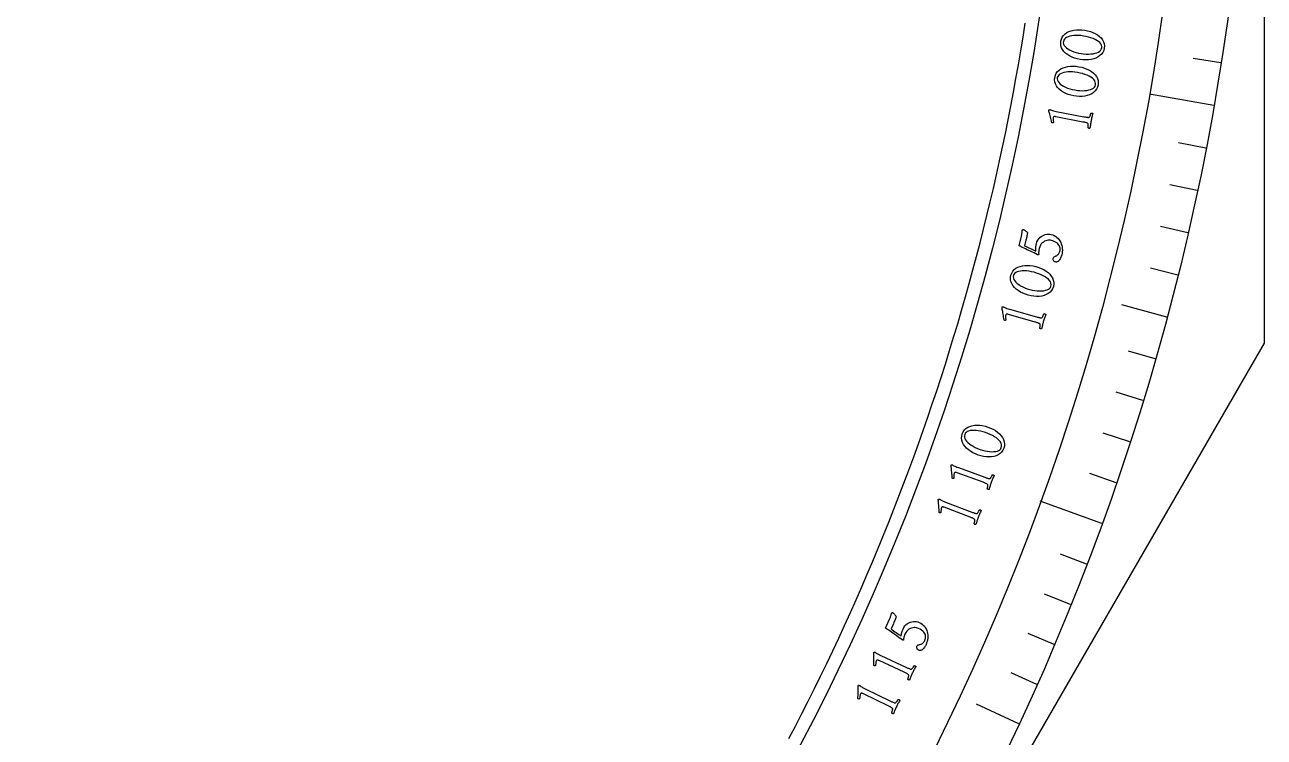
# Model space of a CAD drawing. Header units: millimetres. Extents: x -105 to 105, y -105 to 135.
# Drawn here: x 52.9 to 105, y -44.7 to -14.7 of the extents above; entities that cross this region are included whole.
import ezdxf

# ---------------------------------------------------------------- set-up
doc = ezdxf.new("R2010")
doc.units = ezdxf.units.MM
for name, color, linetype in [('CUT_INNER', 6, 'Continuous'), ('CUT_OUTER', 1, 'Continuous'), ('ENGRAVE', 7, 'Continuous'), ('ENGRAVE_FINE', 8, 'Continuous'), ('TEXT', 5, 'Continuous')]:
    doc.layers.add(name, color=color, linetype=linetype)

msp = doc.modelspace()

# ---------------------------------------------------------------- linework, layer by layer
at = {"layer": 'CUT_INNER'}
msp.add_lwpolyline([(85.0069, -44.7687), (85.28, -44.2463), (85.5499, -43.7222), (85.8165, -43.1964), (86.08, -42.669), (86.3401, -42.1401), (86.5971, -41.6095), (86.8508, -41.0774), (87.1012, -40.5437), (87.3483, -40.0085), (87.5922, -39.4718), (87.8327, -38.9336), (88.0699, -38.3939), (88.3039, -37.8528), (88.5345, -37.3103), (88.7617, -36.7663), (88.9856, -36.221), (89.2062, -35.6743), (89.4234, -35.1263), (89.6373, -34.5769), (89.8478, -34.0263), (90.0548, -33.4743), (90.2585, -32.9211), (90.4588, -32.3667), (90.6557, -31.811), (90.8492, -31.2542), (91.0393, -30.6962), (91.2259, -30.137), (91.4091, -29.5767), (91.5889, -29.0152), (91.7652, -28.4527), (91.938, -27.8891), (92.1074, -27.3245), (92.2734, -26.7588), (92.4358, -26.1921), (92.5948, -25.6244), (92.7503, -25.0558), (92.9023, -24.4862), (93.0508, -23.9157), (93.1958, -23.3443), (93.3372, -22.772), (93.4752, -22.1989), (93.6097, -21.6249), (93.7406, -21.0502), (93.868, -20.4746), (93.9918, -19.8982), (94.1122, -19.3211), (94.2289, -18.7433), (94.3422, -18.1648), (94.4519, -17.5856), (94.558, -17.0057), (94.6605, -16.4252), (94.7596, -15.844), (94.855, -15.2623), (94.9468, -14.68)], dxfattribs=at)
at = {"layer": 'CUT_OUTER'}
msp.add_lwpolyline([(105, 28.1347), (105, -28.1347), (76.8653, -76.8653), (28.1347, -105), (-28.1347, -105), (-76.8653, -76.8653), (-105, -28.1347), (-105, 28.1347)], dxfattribs=at)
at = {"layer": 'ENGRAVE'}
for points in [[(102.8774, -18.1401), (100.1703, -17.6627)], [(100.905, -27.0374), (99.0084, -26.5292)], [(98.1645, -35.729), (95.5814, -34.7888)], [(94.677, -44.1486), (92.8975, -43.3188)]]:
    msp.add_lwpolyline(points, dxfattribs=at)
for radius in [104.4645, 101.7156, 96.6105]:
    msp.add_circle((0, 0), radius, dxfattribs=at)
at = {"layer": 'ENGRAVE_FINE'}
for points in [[(103.1784, -16.3418), (102.0148, -16.1576)], [(102.5452, -19.9328), (101.3887, -19.708)], [(102.1817, -21.7194), (101.0293, -21.4745)], [(101.7871, -23.4994), (100.6392, -23.2344)], [(101.3615, -25.2722), (100.2184, -24.9872)], [(100.4177, -28.7943), (99.2853, -28.4696)], [(99.8999, -30.5425), (98.7733, -30.198)], [(99.3516, -32.2813), (98.2312, -31.9173)], [(98.7731, -34.0103), (97.6592, -33.6268)], [(97.526, -37.4367), (96.4262, -37.0145)], [(96.8578, -39.1331), (95.7655, -38.6918)], [(96.1601, -40.8175), (95.0756, -40.3572)], [(95.4331, -42.4895), (94.3568, -42.0104)]]:
    msp.add_lwpolyline(points, dxfattribs=at)
at = {"layer": 'TEXT'}
for points in [[(96.4464, -15.4405), (96.4694, -15.3469), (96.5066, -15.2633), (96.5581, -15.1899), (96.624, -15.1265), (96.7015, -15.0731), (96.7881, -15.0294), (96.8837, -14.9955), (96.9884, -14.9714), (97.0994, -14.9569), (97.2139, -14.9519), (97.3319, -14.9565), (97.4535, -14.9706), (97.5737, -14.9937), (97.6876, -15.0252), (97.7953, -15.0649), (97.8966, -15.113), (97.989, -15.1687), (98.07, -15.2311), (98.1395, -15.3001), (98.1975, -15.3759), (98.2412, -15.4575), (98.268, -15.5441), (98.2777, -15.6358), (98.2703, -15.7325), (98.2475, -15.8242), (98.2099, -15.9067), (98.1576, -15.9801), (98.0905, -16.0442), (98.0116, -16.0988), (97.9239, -16.1434), (97.8274, -16.1781), (97.7221, -16.2029), (97.6107, -16.2176), (97.496, -16.2222), (97.3779, -16.2168), (97.2565, -16.2013), (97.1366, -16.1767), (97.023, -16.1439), (96.9159, -16.103), (96.8151, -16.054), (96.7233, -15.9976), (96.6432, -15.9349), (96.5747, -15.8656), (96.5178, -15.7899), (96.4751, -15.7089), (96.4489, -15.6237), (96.4394, -15.5342), (96.4464, -15.4405)], [(96.5531, -15.4429), (96.5508, -15.5007), (96.5628, -15.5565), (96.5889, -15.6104), (96.6293, -15.6625), (96.6818, -15.7119), (96.7443, -15.7581), (96.8168, -15.8009), (96.8993, -15.8405), (96.9899, -15.876), (97.0864, -15.9066), (97.189, -15.9323), (97.2975, -15.953), (97.4058, -15.9678), (97.5106, -15.9761), (97.6118, -15.9778), (97.7094, -15.9729), (97.8009, -15.9619), (97.8839, -15.9452), (97.9583, -15.9227), (98.0241, -15.8945), (98.0791, -15.8608), (98.1207, -15.8217), (98.149, -15.7772), (98.1641, -15.7274), (98.1668, -15.665), (98.1545, -15.6057), (98.1272, -15.5497), (98.0848, -15.4969), (98.0298, -15.4477), (97.9645, -15.4023), (97.8889, -15.3607), (97.803, -15.323), (97.7096, -15.2895), (97.6114, -15.2607), (97.5083, -15.2365), (97.4005, -15.217), (97.2912, -15.2028), (97.1866, -15.195), (97.0867, -15.1937), (96.9917, -15.1988), (96.9031, -15.21), (96.823, -15.2269), (96.7513, -15.2494), (96.6879, -15.2777), (96.6351, -15.3113), (96.5951, -15.35), (96.5677, -15.3939), (96.5531, -15.4429)], [(96.1907, -16.961), (96.2151, -16.8677), (96.2536, -16.7848), (96.3063, -16.7122), (96.3732, -16.6499), (96.4516, -16.5977), (96.5388, -16.5554), (96.635, -16.523), (96.74, -16.5005), (96.8512, -16.4878), (96.9657, -16.4846), (97.0837, -16.491), (97.2051, -16.5071), (97.3249, -16.5321), (97.4383, -16.5653), (97.5453, -16.6068), (97.6458, -16.6565), (97.7374, -16.7136), (97.8173, -16.7772), (97.8857, -16.8474), (97.9425, -16.924), (97.985, -17.0063), (98.0104, -17.0934), (98.0186, -17.1852), (98.0098, -17.2818), (97.9855, -17.3731), (97.9466, -17.455), (97.8931, -17.5275), (97.825, -17.5906), (97.7453, -17.6439), (97.6569, -17.6872), (97.5599, -17.7203), (97.4542, -17.7434), (97.3426, -17.7564), (97.2278, -17.7592), (97.1098, -17.7519), (96.9886, -17.7345), (96.8691, -17.708), (96.7561, -17.6734), (96.6496, -17.6308), (96.5496, -17.5802), (96.4587, -17.5224), (96.3796, -17.4584), (96.3122, -17.3881), (96.2565, -17.3115), (96.2151, -17.2298), (96.1903, -17.1442), (96.1822, -17.0546), (96.1907, -16.961)], [(96.2973, -16.9651), (96.2941, -17.0228), (96.3052, -17.0788), (96.3305, -17.1332), (96.37, -17.1858), (96.4217, -17.2361), (96.4835, -17.2832), (96.5553, -17.3273), (96.6372, -17.3681), (96.7272, -17.405), (96.8232, -17.4372), (96.9254, -17.4645), (97.0336, -17.4869), (97.1417, -17.5034), (97.2463, -17.5133), (97.3474, -17.5166), (97.4451, -17.5133), (97.5368, -17.5037), (97.62, -17.4883), (97.6947, -17.467), (97.761, -17.4399), (97.8165, -17.407), (97.8587, -17.3686), (97.8878, -17.3246), (97.9036, -17.275), (97.9073, -17.2126), (97.896, -17.1531), (97.8695, -17.0967), (97.828, -17.0433), (97.7737, -16.9932), (97.7091, -16.9468), (97.6342, -16.904), (97.5489, -16.8649), (97.4561, -16.83), (97.3583, -16.7996), (97.2557, -16.7738), (97.1481, -16.7526), (97.039, -16.7367), (96.9346, -16.7273), (96.8348, -16.7244), (96.7397, -16.728), (96.651, -16.7378), (96.5706, -16.7534), (96.4985, -16.7748), (96.4347, -16.802), (96.3814, -16.8348), (96.3407, -16.8729), (96.3127, -16.9163), (96.2973, -16.9651)], [(97.3763, -18.8345), (96.2375, -18.6142), (96.2094, -18.6096), (96.1857, -18.6076), (96.1663, -18.608), (96.1514, -18.6109), (96.1398, -18.6165), (96.1307, -18.625), (96.124, -18.6364), (96.1197, -18.6507), (96.1176, -18.6687), (96.1174, -18.6916), (96.119, -18.7193), (96.1225, -18.7518), (96.1268, -18.7847), (96.131, -18.8135), (96.1351, -18.8381), (96.139, -18.8587), (96.1261, -18.8679), (96.1129, -18.8736), (96.0991, -18.8759), (96.0849, -18.8748), (96.0848, -18.8747), (96.0842, -18.8746), (96.0833, -18.8745), (96.0821, -18.8742), (96.0769, -18.8728), (96.073, -18.8709), (96.0703, -18.8686), (96.0688, -18.8657), (96.0539, -18.8038), (96.0387, -18.7425), (96.0231, -18.6817), (96.0072, -18.6214), (95.9919, -18.564), (95.978, -18.5116), (95.9655, -18.4644), (95.9545, -18.4222), (95.9455, -18.3873), (95.9391, -18.3621), (95.9354, -18.3463), (95.9343, -18.3401), (95.9354, -18.3344), (95.9377, -18.328), (95.942, -18.3232), (95.9483, -18.3197), (95.9565, -18.3178), (95.9653, -18.3167), (95.9733, -18.3158), (95.9806, -18.3152), (95.987, -18.3148), (95.9913, -18.3163), (96.0041, -18.321), (96.0255, -18.3288), (96.0555, -18.3397), (96.0936, -18.3521), (96.1393, -18.3645), (96.1927, -18.3769), (96.2538, -18.3894), (97.4191, -18.612), (97.4503, -18.6179), (97.4805, -18.6233), (97.5096, -18.6284), (97.5376, -18.6331), (97.564, -18.6368), (97.5881, -18.6387), (97.61, -18.6388), (97.6295, -18.6372), (97.6375, -18.6336), (97.6459, -18.626), (97.6546, -18.6144), (97.6638, -18.5987), (97.6727, -18.5806), (97.6809, -18.5618), (97.6882, -18.5422), (97.6948, -18.522), (97.7004, -18.5029), (97.7048, -18.4867), (97.7082, -18.4735), (97.7104, -18.4634), (97.718, -18.4608), (97.7275, -18.4595), (97.7391, -18.4595), (97.7527, -18.4608), (97.766, -18.4635), (97.7769, -18.4673), (97.7853, -18.4723), (97.7912, -18.4786), (97.7803, -18.5207), (97.77, -18.561), (97.7601, -18.5995), (97.7508, -18.6363), (97.7418, -18.6729), (97.7331, -18.7111), (97.7247, -18.7508), (97.7165, -18.792), (97.7091, -18.8318), (97.7026, -18.8698), (97.697, -18.9061), (97.6922, -18.9407), (97.6878, -18.9758), (97.683, -19.0134), (97.6779, -19.0536), (97.6724, -19.0963), (97.6646, -19.1), (97.6549, -19.1016), (97.6434, -19.1011), (97.6301, -19.0986), (97.617, -19.0948), (97.6062, -19.0905), (97.5978, -19.0858), (97.5917, -19.0805), (97.5935, -19.0703), (97.5952, -19.0568), (97.5971, -19.0402), (97.599, -19.0203), (97.6004, -18.9991), (97.6008, -18.9782), (97.6002, -18.9577), (97.5986, -18.9376), (97.5959, -18.9198), (97.592, -18.9063), (97.5869, -18.897), (97.5805, -18.892), (97.563, -18.8832), (97.5427, -18.875), (97.5197, -18.8673), (97.494, -18.8603), (97.4663, -18.8536), (97.4374, -18.8471), (97.4075, -18.8407), (97.3763, -18.8345)], [(95.4173, -23.9593), (95.4417, -23.8814), (95.4738, -23.812), (95.5136, -23.7511), (95.561, -23.6987), (95.6139, -23.6543), (95.6699, -23.6176), (95.7291, -23.5886), (95.7916, -23.5673), (95.8551, -23.5539), (95.9175, -23.5485), (95.979, -23.5512), (96.0394, -23.5618), (96.108, -23.5827), (96.1714, -23.6105), (96.2296, -23.6451), (96.2824, -23.6866), (96.3298, -23.7335), (96.3717, -23.7844), (96.4081, -23.8393), (96.4389, -23.8981), (96.4641, -23.9599), (96.4837, -24.0236), (96.4977, -24.0892), (96.5061, -24.1566), (96.509, -24.2246), (96.5062, -24.2921), (96.4979, -24.3589), (96.484, -24.425), (96.4757, -24.4537), (96.4646, -24.4852), (96.4506, -24.5197), (96.4338, -24.557), (96.4147, -24.5945), (96.3937, -24.6294), (96.371, -24.6618), (96.3464, -24.6916), (96.3391, -24.6966), (96.3285, -24.7022), (96.3147, -24.7086), (96.2978, -24.7157), (96.2794, -24.7216), (96.2614, -24.7246), (96.2437, -24.7246), (96.2265, -24.7217), (96.1986, -24.7122), (96.1747, -24.6989), (96.1548, -24.6819), (96.1389, -24.6612), (96.1275, -24.6386), (96.121, -24.616), (96.1194, -24.5932), (96.1228, -24.5705), (96.1324, -24.5442), (96.1468, -24.5223), (96.1659, -24.5048), (96.1898, -24.4918), (96.2154, -24.4808), (96.2399, -24.4692), (96.2631, -24.4572), (96.2851, -24.4446), (96.3089, -24.4283), (96.3301, -24.4093), (96.3488, -24.3875), (96.3649, -24.3629), (96.3788, -24.3369), (96.3906, -24.3105), (96.4005, -24.2838), (96.4083, -24.2568), (96.4151, -24.2188), (96.4168, -24.1794), (96.4133, -24.1386), (96.4047, -24.0962), (96.3897, -24.0538), (96.3672, -24.0128), (96.3372, -23.9732), (96.2996, -23.9349), (96.2535, -23.8996), (96.1977, -23.8687), (96.1323, -23.8422), (96.0573, -23.8202), (96.012, -23.8119), (95.9644, -23.8089), (95.9146, -23.8112), (95.8625, -23.8187), (95.8103, -23.8326), (95.7599, -23.854), (95.7115, -23.8827), (95.665, -23.9189), (95.6226, -23.9639), (95.5866, -24.0191), (95.5567, -24.0845), (95.5332, -24.1602), (95.5278, -24.185), (95.5229, -24.2142), (95.5187, -24.2476), (95.5151, -24.2853), (95.5127, -24.3226), (95.5122, -24.3548), (95.5136, -24.3817), (95.5168, -24.4035), (95.5149, -24.4074), (95.5115, -24.4108), (95.5065, -24.4136), (95.5, -24.4158), (95.4927, -24.4172), (95.4855, -24.4177), (95.4783, -24.4173), (95.4712, -24.416), (95.3969, -24.3804), (95.3227, -24.3448), (95.2484, -24.3093), (95.1741, -24.2738), (95.1011, -24.2389), (95.0306, -24.2053), (94.9626, -24.1729), (94.8971, -24.1417), (94.8358, -24.1127), (94.7804, -24.0869), (94.7307, -24.0643), (94.6869, -24.0449), (94.7888, -23.6401), (94.7955, -23.6117), (94.8016, -23.5827), (94.807, -23.5533), (94.8118, -23.5233), (94.8159, -23.4943), (94.8191, -23.4676), (94.8216, -23.4434), (94.8233, -23.4217), (94.8245, -23.4037), (94.8253, -23.3908), (94.8258, -23.3831), (94.8259, -23.3805), (94.8317, -23.3747), (94.837, -23.3694), (94.8418, -23.3645), (94.8461, -23.3601), (94.8503, -23.3566), (94.855, -23.3545), (94.8601, -23.3538), (94.8656, -23.3545), (94.8714, -23.3565), (94.8803, -23.3607), (94.8923, -23.3669), (94.9074, -23.3752), (94.9243, -23.3852), (94.9419, -23.3964), (94.96, -23.4089), (94.9789, -23.4227), (94.9972, -23.4374), (95.0138, -23.4526), (95.0288, -23.4684), (95.0422, -23.4847), (95.0377, -23.515), (95.0325, -23.5481), (95.0267, -23.5841), (95.02, -23.6229), (95.0123, -23.6647), (95.0029, -23.7099), (94.9919, -23.7585), (94.9793, -23.8103), (94.9211, -24.0414), (94.9808, -24.0699), (95.0411, -24.0984), (95.1019, -24.1269), (95.1633, -24.1553), (95.2242, -24.1836), (95.2834, -24.2118), (95.341, -24.2397), (95.397, -24.2674), (95.3938, -24.2341), (95.3926, -24.1966), (95.3934, -24.1549), (95.3962, -24.109), (95.4004, -24.0637), (95.4053, -24.0236), (95.4109, -23.9888), (95.4173, -23.9593)], [(94.3464, -25.28), (94.3789, -25.1892), (94.4245, -25.11), (94.4833, -25.0423), (94.5553, -24.986), (94.638, -24.9408), (94.7286, -24.9063), (94.8272, -24.8824), (94.9338, -24.8692), (95.0456, -24.8662), (95.16, -24.873), (95.277, -24.8897), (95.3965, -24.9163), (95.5137, -24.9516), (95.6238, -24.9946), (95.7267, -25.0452), (95.8225, -25.1035), (95.9087, -25.1684), (95.9829, -25.2387), (96.0449, -25.3146), (96.0948, -25.3959), (96.1299, -25.4816), (96.1476, -25.5705), (96.1478, -25.6627), (96.1306, -25.7581), (96.0985, -25.847), (96.0526, -25.9252), (95.993, -25.9928), (95.9196, -26.0497), (95.8356, -26.0958), (95.7437, -26.1312), (95.6442, -26.1558), (95.5369, -26.1696), (95.4246, -26.1728), (95.31, -26.1656), (95.1931, -26.148), (95.0739, -26.1201), (94.9572, -26.0833), (94.8476, -26.039), (94.7452, -25.9873), (94.65, -25.9282), (94.5645, -25.8627), (94.4912, -25.792), (94.4302, -25.7161), (94.3815, -25.6349), (94.3473, -25.55), (94.33, -25.4625), (94.3297, -25.3725), (94.3464, -25.28)], [(94.4523, -25.2934), (94.4441, -25.3506), (94.4502, -25.4074), (94.4707, -25.4637), (94.5055, -25.5196), (94.5526, -25.5742), (94.61, -25.6266), (94.6777, -25.6767), (94.7558, -25.7245), (94.8422, -25.7691), (94.935, -25.8095), (95.0344, -25.8456), (95.1402, -25.8774), (95.2465, -25.9033), (95.3498, -25.9223), (95.4503, -25.9344), (95.5479, -25.9396), (95.64, -25.938), (95.7243, -25.9299), (95.8006, -25.9152), (95.869, -25.8939), (95.9271, -25.866), (95.9726, -25.8314), (96.0053, -25.7901), (96.0254, -25.7422), (96.0346, -25.6803), (96.0284, -25.6201), (96.007, -25.5615), (95.9703, -25.5047), (95.9206, -25.4501), (95.8603, -25.3982), (95.7894, -25.3491), (95.7079, -25.3027), (95.6184, -25.2598), (95.5237, -25.221), (95.4236, -25.1864), (95.3184, -25.1559), (95.2111, -25.1305), (95.1079, -25.112), (95.0087, -25.1004), (94.9136, -25.0957), (94.8244, -25.0978), (94.743, -25.1063), (94.6693, -25.1213), (94.6034, -25.1429), (94.5474, -25.1709), (94.5035, -25.2053), (94.4718, -25.2462), (94.4523, -25.2934)], [(95.3642, -27.2498), (94.2489, -26.9311), (94.2213, -26.924), (94.1979, -26.9199), (94.1786, -26.9186), (94.1634, -26.9202), (94.1514, -26.9248), (94.1416, -26.9325), (94.1339, -26.9432), (94.1285, -26.9571), (94.1248, -26.9749), (94.1225, -26.9977), (94.1217, -27.0254), (94.1224, -27.0581), (94.1238, -27.0912), (94.1255, -27.1202), (94.1274, -27.1452), (94.1295, -27.166), (94.1159, -27.174), (94.1022, -27.1786), (94.0883, -27.1797), (94.0743, -27.1773), (94.0741, -27.1772), (94.0736, -27.1771), (94.0727, -27.1768), (94.0715, -27.1765), (94.0664, -27.1747), (94.0627, -27.1724), (94.0602, -27.1698), (94.059, -27.1668), (94.0495, -27.1039), (94.0397, -27.0415), (94.0295, -26.9796), (94.0189, -26.9182), (94.0087, -26.8596), (93.9994, -26.8062), (93.9911, -26.758), (93.9837, -26.7151), (93.9778, -26.6796), (93.9736, -26.6538), (93.9713, -26.6378), (93.9708, -26.6316), (93.9724, -26.626), (93.9753, -26.6198), (93.98, -26.6153), (93.9865, -26.6125), (93.9949, -26.6113), (94.0037, -26.6109), (94.0118, -26.6108), (94.019, -26.6108), (94.0255, -26.6109), (94.0296, -26.6128), (94.042, -26.6186), (94.0627, -26.6282), (94.0916, -26.6416), (94.1284, -26.6574), (94.1729, -26.6737), (94.225, -26.6908), (94.2848, -26.7084), (95.4262, -27.0318), (95.4568, -27.0404), (95.4864, -27.0484), (95.5149, -27.0561), (95.5425, -27.0632), (95.5685, -27.0691), (95.5923, -27.0731), (95.6141, -27.0751), (95.6337, -27.0752), (95.6419, -27.0724), (95.6509, -27.0656), (95.6607, -27.0547), (95.6712, -27.0399), (95.6817, -27.0226), (95.6914, -27.0046), (95.7005, -26.9858), (95.7087, -26.9662), (95.716, -26.9476), (95.7218, -26.9319), (95.7263, -26.9191), (95.7294, -26.9091), (95.7372, -26.9072), (95.7468, -26.9067), (95.7583, -26.9078), (95.7717, -26.9103), (95.7848, -26.9141), (95.7953, -26.9188), (95.8032, -26.9246), (95.8085, -26.9314), (95.794, -26.9724), (95.7802, -27.0116), (95.7671, -27.0491), (95.7546, -27.0849), (95.7424, -27.1206), (95.7305, -27.1579), (95.7186, -27.1967), (95.7068, -27.2371), (95.696, -27.276), (95.6862, -27.3134), (95.6774, -27.349), (95.6697, -27.3831), (95.6622, -27.4176), (95.6542, -27.4547), (95.6456, -27.4943), (95.6364, -27.5364), (95.6283, -27.5393), (95.6185, -27.5401), (95.6071, -27.5386), (95.594, -27.5349), (95.5813, -27.53), (95.571, -27.5248), (95.563, -27.5194), (95.5574, -27.5136), (95.56, -27.5035), (95.563, -27.4903), (95.5662, -27.4739), (95.5699, -27.4543), (95.5731, -27.4332), (95.5754, -27.4125), (95.5766, -27.392), (95.5767, -27.3718), (95.5756, -27.3539), (95.5728, -27.34), (95.5685, -27.3304), (95.5627, -27.3249), (95.546, -27.3145), (95.5265, -27.3045), (95.5042, -27.2949), (95.4792, -27.2857), (95.4522, -27.2766), (95.424, -27.2676), (95.3947, -27.2587), (95.3642, -27.2498)], [(92.3, -31.9537), (92.3388, -31.8654), (92.39, -31.7896), (92.4535, -31.7263), (92.5294, -31.6753), (92.615, -31.6362), (92.7079, -31.6082), (92.8079, -31.5914), (92.9152, -31.5858), (93.027, -31.5908), (93.1406, -31.6058), (93.2561, -31.6308), (93.3733, -31.6658), (93.4877, -31.7095), (93.5945, -31.7602), (93.6935, -31.818), (93.785, -31.883), (93.8663, -31.9539), (93.9352, -32.0294), (93.9917, -32.1094), (94.0357, -32.1941), (94.0646, -32.2821), (94.0759, -32.3721), (94.0695, -32.464), (94.0455, -32.558), (94.0071, -32.6443), (93.9557, -32.719), (93.8915, -32.7822), (93.8142, -32.8337), (93.7271, -32.8737), (93.633, -32.9025), (93.5319, -32.9199), (93.4239, -32.926), (93.3117, -32.9211), (93.1979, -32.9058), (93.0825, -32.8799), (92.9656, -32.8436), (92.8518, -32.7985), (92.7457, -32.7465), (92.6473, -32.6876), (92.5565, -32.6218), (92.4759, -32.5504), (92.4079, -32.4747), (92.3525, -32.3946), (92.3096, -32.3102), (92.2816, -32.223), (92.2706, -32.1345), (92.2768, -32.0448), (92.3, -31.9537)], [(92.4046, -31.9746), (92.3924, -32.031), (92.3944, -32.0881), (92.4108, -32.1458), (92.4415, -32.204), (92.4846, -32.2618), (92.5382, -32.3182), (92.6021, -32.373), (92.6765, -32.4263), (92.7595, -32.4769), (92.8493, -32.5238), (92.9458, -32.5669), (93.0491, -32.6062), (93.1532, -32.6396), (93.255, -32.6659), (93.3543, -32.6852), (93.4513, -32.6973), (93.5433, -32.7024), (93.6279, -32.7003), (93.7051, -32.6911), (93.7749, -32.6748), (93.8348, -32.6511), (93.8826, -32.6198), (93.9183, -32.5809), (93.9417, -32.5345), (93.9553, -32.4735), (93.9534, -32.413), (93.9362, -32.353), (93.9037, -32.2937), (93.858, -32.2357), (93.8016, -32.1796), (93.7343, -32.1256), (93.6563, -32.0735), (93.5702, -32.0243), (93.4784, -31.9789), (93.3812, -31.9372), (93.2783, -31.8992), (93.1731, -31.8663), (93.0715, -31.8405), (92.9734, -31.8218), (92.8789, -31.8104), (92.7898, -31.806), (92.7079, -31.8087), (92.6334, -31.8184), (92.5661, -31.8352), (92.5082, -31.8592), (92.4621, -31.8904), (92.4275, -31.9288), (92.4046, -31.9746)], [(93.1745, -33.9911), (92.0848, -33.5935), (92.0578, -33.5845), (92.0347, -33.5787), (92.0156, -33.5761), (92.0003, -33.5766), (91.988, -33.5803), (91.9777, -33.5873), (91.9693, -33.5975), (91.9628, -33.6109), (91.9579, -33.6284), (91.954, -33.651), (91.9512, -33.6786), (91.9495, -33.7112), (91.9486, -33.7443), (91.9482, -33.7734), (91.9483, -33.7984), (91.9489, -33.8193), (91.9348, -33.8264), (91.9208, -33.8299), (91.9069, -33.83), (91.893, -33.8267), (91.8929, -33.8266), (91.8924, -33.8264), (91.8915, -33.8261), (91.8903, -33.8256), (91.8854, -33.8235), (91.8818, -33.821), (91.8795, -33.8182), (91.8785, -33.8151), (91.8736, -33.7517), (91.8682, -33.6887), (91.8625, -33.6262), (91.8564, -33.5642), (91.8503, -33.5051), (91.8449, -33.4512), (91.84, -33.4025), (91.8357, -33.3591), (91.8324, -33.3233), (91.8301, -33.2973), (91.8289, -33.2812), (91.8288, -33.2749), (91.8308, -33.2695), (91.8341, -33.2635), (91.8391, -33.2594), (91.8458, -33.257), (91.8543, -33.2564), (91.8631, -33.2567), (91.8712, -33.2571), (91.8784, -33.2576), (91.8848, -33.2582), (91.8888, -33.2604), (91.9008, -33.2671), (91.9207, -33.2781), (91.9485, -33.2936), (91.9842, -33.3119), (92.0274, -33.3314), (92.0781, -33.3521), (92.1365, -33.374), (93.252, -33.7781), (93.2818, -33.7888), (93.3108, -33.799), (93.3387, -33.8086), (93.3657, -33.8177), (93.3912, -33.8255), (93.4147, -33.8311), (93.4362, -33.8347), (93.4558, -33.8362), (93.4642, -33.834), (93.4737, -33.8278), (93.4841, -33.8177), (93.4957, -33.8036), (93.5074, -33.7872), (93.5184, -33.7699), (93.5288, -33.7517), (93.5384, -33.7328), (93.547, -33.7148), (93.5539, -33.6996), (93.5593, -33.6871), (93.5631, -33.6774), (93.571, -33.676), (93.5806, -33.6762), (93.5921, -33.6781), (93.6052, -33.6816), (93.618, -33.6863), (93.6281, -33.6918), (93.6356, -33.6981), (93.6404, -33.7052), (93.6231, -33.7451), (93.6065, -33.7832), (93.5907, -33.8197), (93.5756, -33.8545), (93.561, -33.8892), (93.5464, -33.9256), (93.5318, -33.9634), (93.5171, -34.0029), (93.5036, -34.041), (93.4911, -34.0775), (93.4799, -34.1125), (93.4697, -34.1459), (93.4598, -34.1798), (93.4491, -34.2162), (93.4377, -34.255), (93.4255, -34.2964), (93.4172, -34.2987), (93.4075, -34.2988), (93.3962, -34.2965), (93.3834, -34.2919), (93.371, -34.2861), (93.3611, -34.2802), (93.3535, -34.2742), (93.3484, -34.268), (93.3517, -34.2582), (93.3556, -34.2452), (93.36, -34.229), (93.365, -34.2097), (93.3698, -34.189), (93.3735, -34.1685), (93.3762, -34.1481), (93.3778, -34.128), (93.3779, -34.11), (93.3762, -34.096), (93.3726, -34.0861), (93.3671, -34.0801), (93.3512, -34.0686), (93.3325, -34.0573), (93.3109, -34.0461), (93.2866, -34.0351), (93.2603, -34.0241), (93.2329, -34.0131), (93.2043, -34.0021), (93.1745, -33.9911)], [(92.6264, -35.4576), (91.5431, -35.0429), (91.5162, -35.0335), (91.4932, -35.0273), (91.4741, -35.0244), (91.4589, -35.0247), (91.4465, -35.0282), (91.436, -35.035), (91.4275, -35.045), (91.4208, -35.0583), (91.4156, -35.0758), (91.4114, -35.0983), (91.4082, -35.1258), (91.4059, -35.1584), (91.4045, -35.1916), (91.4036, -35.2206), (91.4033, -35.2456), (91.4036, -35.2666), (91.3894, -35.2733), (91.3753, -35.2767), (91.3614, -35.2766), (91.3476, -35.273), (91.3475, -35.2729), (91.3469, -35.2727), (91.3461, -35.2724), (91.3449, -35.2719), (91.3401, -35.2697), (91.3365, -35.2671), (91.3343, -35.2643), (91.3333, -35.2612), (91.3294, -35.1977), (91.325, -35.1347), (91.3203, -35.0721), (91.3151, -35.01), (91.31, -34.9508), (91.3054, -34.8968), (91.3013, -34.8481), (91.2977, -34.8046), (91.2949, -34.7688), (91.293, -34.7427), (91.2921, -34.7266), (91.2921, -34.7203), (91.2942, -34.7149), (91.2976, -34.709), (91.3027, -34.7049), (91.3094, -34.7027), (91.3179, -34.7022), (91.3267, -34.7026), (91.3348, -34.7032), (91.342, -34.7038), (91.3484, -34.7045), (91.3524, -34.7068), (91.3642, -34.7136), (91.3839, -34.725), (91.4115, -34.7409), (91.4469, -34.7598), (91.4898, -34.7799), (91.5402, -34.8014), (91.5982, -34.8243), (92.7071, -35.2459), (92.7369, -35.2571), (92.7656, -35.2677), (92.7934, -35.2778), (92.8202, -35.2873), (92.8456, -35.2955), (92.869, -35.3015), (92.8905, -35.3054), (92.91, -35.3072), (92.9185, -35.3051), (92.928, -35.2991), (92.9387, -35.2891), (92.9504, -35.2752), (92.9624, -35.259), (92.9737, -35.2419), (92.9843, -35.2239), (92.9943, -35.2051), (93.0031, -35.1872), (93.0103, -35.1721), (93.0159, -35.1597), (93.0198, -35.1501), (93.0277, -35.1488), (93.0374, -35.1492), (93.0488, -35.1513), (93.0619, -35.155), (93.0746, -35.1598), (93.0846, -35.1655), (93.092, -35.1719), (93.0967, -35.1792), (93.0787, -35.2187), (93.0615, -35.2566), (93.0451, -35.2928), (93.0296, -35.3274), (93.0144, -35.3619), (92.9992, -35.398), (92.984, -35.4356), (92.9687, -35.4748), (92.9546, -35.5127), (92.9416, -35.549), (92.9297, -35.5838), (92.9191, -35.6171), (92.9086, -35.6508), (92.8973, -35.687), (92.8853, -35.7257), (92.8725, -35.7668), (92.8642, -35.7691), (92.8544, -35.769), (92.8431, -35.7665), (92.8304, -35.7617), (92.8182, -35.7557), (92.8083, -35.7496), (92.8009, -35.7435), (92.7958, -35.7373), (92.7993, -35.7275), (92.8034, -35.7145), (92.8081, -35.6985), (92.8134, -35.6793), (92.8185, -35.6586), (92.8225, -35.6381), (92.8255, -35.6178), (92.8274, -35.5977), (92.8278, -35.5797), (92.8263, -35.5657), (92.8229, -35.5557), (92.8175, -35.5497), (92.8018, -35.538), (92.7832, -35.5263), (92.7619, -35.5148), (92.7378, -35.5034), (92.7116, -35.492), (92.6844, -35.4806), (92.656, -35.4691), (92.6264, -35.4576)], [(89.8072, -40.1643), (89.8448, -40.0919), (89.8884, -40.0291), (89.9382, -39.976), (89.994, -39.9326), (90.0538, -39.8981), (90.1153, -39.8717), (90.1787, -39.8534), (90.2438, -39.8433), (90.3087, -39.8412), (90.3712, -39.8467), (90.4312, -39.8599), (90.4888, -39.8809), (90.5528, -39.9134), (90.6105, -39.9518), (90.6617, -39.996), (90.7065, -40.046), (90.7451, -40.1004), (90.7775, -40.1578), (90.8038, -40.2182), (90.8239, -40.2815), (90.838, -40.3467), (90.8463, -40.4129), (90.8487, -40.4799), (90.8452, -40.5477), (90.8362, -40.6152), (90.8218, -40.6811), (90.802, -40.7455), (90.7768, -40.8082), (90.7637, -40.835), (90.7472, -40.8641), (90.7275, -40.8956), (90.7045, -40.9295), (90.6791, -40.9631), (90.6524, -40.9939), (90.6244, -41.0218), (90.595, -41.0468), (90.5869, -41.0505), (90.5756, -41.0542), (90.5609, -41.0581), (90.543, -41.0621), (90.5238, -41.0648), (90.5056, -41.0646), (90.4882, -41.0616), (90.4717, -41.0557), (90.4459, -41.0415), (90.4247, -41.0243), (90.4081, -41.0041), (90.396, -40.9809), (90.3886, -40.9567), (90.3862, -40.9332), (90.3886, -40.9106), (90.3958, -40.8887), (90.4099, -40.8645), (90.4279, -40.8455), (90.4497, -40.8316), (90.4755, -40.8229), (90.5027, -40.8165), (90.5287, -40.8094), (90.5537, -40.8015), (90.5776, -40.793), (90.6038, -40.7811), (90.628, -40.766), (90.6502, -40.7478), (90.6703, -40.7264), (90.6885, -40.7031), (90.7048, -40.6792), (90.7191, -40.6546), (90.7315, -40.6294), (90.7448, -40.5932), (90.7533, -40.5547), (90.757, -40.5138), (90.7558, -40.4707), (90.7485, -40.4263), (90.7334, -40.382), (90.7107, -40.3378), (90.6804, -40.2935), (90.6411, -40.2507), (90.5915, -40.2106), (90.5317, -40.1732), (90.4616, -40.1385), (90.4185, -40.1225), (90.3721, -40.1112), (90.3227, -40.1048), (90.2701, -40.1032), (90.2162, -40.1078), (90.1629, -40.1201), (90.1103, -40.14), (90.0582, -40.1676), (90.0086, -40.2045), (89.9635, -40.2526), (89.9228, -40.3119), (89.8865, -40.3823), (89.8768, -40.4058), (89.867, -40.4337), (89.857, -40.4659), (89.8469, -40.5024), (89.8381, -40.5387), (89.832, -40.5703), (89.8287, -40.5971), (89.8281, -40.6191), (89.8255, -40.6226), (89.8216, -40.6254), (89.8162, -40.6272), (89.8094, -40.6283), (89.802, -40.6284), (89.7948, -40.6277), (89.7878, -40.626), (89.781, -40.6234), (89.714, -40.5755), (89.6471, -40.5276), (89.5801, -40.4797), (89.5131, -40.4318), (89.4472, -40.3848), (89.3836, -40.3394), (89.3223, -40.2957), (89.2633, -40.2537), (89.2079, -40.2145), (89.1578, -40.1794), (89.1128, -40.1485), (89.0731, -40.1218), (89.2437, -39.7408), (89.2552, -39.714), (89.2662, -39.6866), (89.2767, -39.6585), (89.2866, -39.6298), (89.2957, -39.6019), (89.3035, -39.5763), (89.3102, -39.5529), (89.3156, -39.5317), (89.3199, -39.5142), (89.3229, -39.5017), (89.3247, -39.4942), (89.3253, -39.4917), (89.332, -39.487), (89.3381, -39.4827), (89.3437, -39.4787), (89.3487, -39.4751), (89.3535, -39.4723), (89.3585, -39.4711), (89.3636, -39.4712), (89.3689, -39.4729), (89.3743, -39.476), (89.3823, -39.4816), (89.3931, -39.4898), (89.4065, -39.5006), (89.4214, -39.5133), (89.4367, -39.5274), (89.4525, -39.5429), (89.4686, -39.5598), (89.4841, -39.5774), (89.4978, -39.5953), (89.5099, -39.6134), (89.5202, -39.6318), (89.5105, -39.6609), (89.4997, -39.6926), (89.4876, -39.727), (89.4744, -39.764), (89.4595, -39.8039), (89.4424, -39.8468), (89.4232, -39.8927), (89.4017, -39.9416), (89.3043, -40.159), (89.3581, -40.1975), (89.4125, -40.236), (89.4675, -40.2746), (89.5231, -40.3133), (89.5781, -40.3518), (89.6315, -40.3897), (89.6834, -40.4272), (89.7337, -40.4642), (89.7363, -40.4308), (89.7417, -40.3937), (89.7497, -40.3528), (89.7604, -40.3081), (89.7724, -40.2642), (89.7842, -40.2256), (89.7958, -40.1923), (89.8072, -40.1643)], [(89.8575, -41.9824), (88.8065, -41.4914), (88.7804, -41.4801), (88.7579, -41.4723), (88.7391, -41.468), (88.7238, -41.4672), (88.7113, -41.4698), (88.7004, -41.4759), (88.6911, -41.4853), (88.6835, -41.498), (88.677, -41.5151), (88.6712, -41.5372), (88.6661, -41.5645), (88.6615, -41.5968), (88.6577, -41.6298), (88.6548, -41.6587), (88.6527, -41.6836), (88.6515, -41.7045), (88.6368, -41.7103), (88.6225, -41.7126), (88.6087, -41.7115), (88.5952, -41.7069), (88.595, -41.7069), (88.5945, -41.7066), (88.5937, -41.7062), (88.5925, -41.7057), (88.5879, -41.7031), (88.5845, -41.7003), (88.5825, -41.6973), (88.5817, -41.6942), (88.5823, -41.6306), (88.5825, -41.5674), (88.5822, -41.5046), (88.5815, -41.4423), (88.5806, -41.3829), (88.5799, -41.3287), (88.5793, -41.2798), (88.5788, -41.2362), (88.5786, -41.2002), (88.5786, -41.1741), (88.5788, -41.158), (88.5793, -41.1517), (88.5817, -41.1464), (88.5855, -41.1408), (88.5909, -41.1371), (88.5978, -41.1353), (88.6063, -41.1355), (88.6151, -41.1366), (88.623, -41.1377), (88.6302, -41.1388), (88.6365, -41.1399), (88.6403, -41.1425), (88.6516, -41.1501), (88.6705, -41.1629), (88.6969, -41.1808), (88.7308, -41.2021), (88.7722, -41.2253), (88.8209, -41.2503), (88.8771, -41.2773), (89.9531, -41.777), (89.982, -41.7903), (90.0099, -41.8029), (90.0369, -41.815), (90.063, -41.8264), (90.0877, -41.8363), (90.1106, -41.844), (90.1318, -41.8495), (90.1511, -41.8527), (90.1597, -41.8512), (90.1697, -41.8458), (90.181, -41.8367), (90.1937, -41.8237), (90.2068, -41.8083), (90.2193, -41.792), (90.2312, -41.7749), (90.2425, -41.7568), (90.2525, -41.7396), (90.2608, -41.7251), (90.2672, -41.7131), (90.2719, -41.7038), (90.2799, -41.7031), (90.2895, -41.7042), (90.3007, -41.707), (90.3135, -41.7116), (90.3258, -41.7174), (90.3354, -41.7238), (90.3423, -41.7307), (90.3465, -41.7383), (90.3257, -41.7764), (90.3059, -41.813), (90.2869, -41.848), (90.2689, -41.8813), (90.2513, -41.9147), (90.2336, -41.9496), (90.2157, -41.986), (90.1977, -42.0241), (90.1809, -42.0608), (90.1653, -42.0961), (90.151, -42.13), (90.138, -42.1624), (90.1252, -42.1953), (90.1113, -42.2306), (90.0966, -42.2683), (90.0809, -42.3084), (90.0724, -42.3101), (90.0627, -42.3093), (90.0516, -42.306), (90.0393, -42.3003), (90.0275, -42.2935), (90.0181, -42.2867), (90.0111, -42.28), (90.0065, -42.2735), (90.0107, -42.2639), (90.0157, -42.2513), (90.0215, -42.2356), (90.0282, -42.2169), (90.0347, -42.1966), (90.0402, -42.1765), (90.0446, -42.1564), (90.048, -42.1365), (90.0497, -42.1186), (90.0492, -42.1045), (90.0465, -42.0943), (90.0415, -42.0879), (90.0267, -42.0751), (90.009, -42.0622), (89.9885, -42.0491), (89.9653, -42.036), (89.9401, -42.0228), (89.9137, -42.0095), (89.8861, -41.996), (89.8575, -41.9824)], [(89.1836, -43.3956), (88.1405, -42.8881), (88.1146, -42.8764), (88.0922, -42.8682), (88.0734, -42.8636), (88.0582, -42.8626), (88.0456, -42.865), (88.0346, -42.8709), (88.0252, -42.8801), (88.0174, -42.8928), (88.0107, -42.9097), (88.0045, -42.9317), (87.9989, -42.9589), (87.9939, -42.9912), (87.9895, -43.0241), (87.9861, -43.0529), (87.9837, -43.0778), (87.9821, -43.0987), (87.9674, -43.1042), (87.9531, -43.1063), (87.9392, -43.105), (87.9258, -43.1002), (87.9256, -43.1002), (87.9251, -43.0999), (87.9243, -43.0995), (87.9231, -43.0989), (87.9185, -43.0963), (87.9152, -43.0934), (87.9132, -43.0904), (87.9125, -43.0873), (87.9141, -43.0237), (87.9153, -42.9605), (87.916, -42.8978), (87.9163, -42.8354), (87.9164, -42.776), (87.9165, -42.7218), (87.9166, -42.6729), (87.9169, -42.6293), (87.9172, -42.5933), (87.9176, -42.5672), (87.9181, -42.5511), (87.9187, -42.5448), (87.9212, -42.5396), (87.9251, -42.5341), (87.9305, -42.5304), (87.9374, -42.5288), (87.9459, -42.529), (87.9547, -42.5302), (87.9626, -42.5315), (87.9698, -42.5327), (87.9761, -42.534), (87.9798, -42.5366), (87.991, -42.5444), (88.0097, -42.5575), (88.0358, -42.5757), (88.0694, -42.5976), (88.1103, -42.6215), (88.1587, -42.6473), (88.2145, -42.6751), (89.2825, -43.1917), (89.3111, -43.2055), (89.3388, -43.2186), (89.3656, -43.231), (89.3915, -43.2428), (89.4161, -43.2532), (89.4389, -43.2612), (89.4599, -43.267), (89.4792, -43.2705), (89.4878, -43.2692), (89.4979, -43.264), (89.5094, -43.255), (89.5223, -43.2422), (89.5356, -43.227), (89.5484, -43.211), (89.5605, -43.194), (89.5721, -43.1761), (89.5824, -43.1591), (89.5909, -43.1447), (89.5975, -43.1328), (89.6023, -43.1235), (89.6103, -43.123), (89.6199, -43.1242), (89.6311, -43.1273), (89.6438, -43.1321), (89.656, -43.138), (89.6655, -43.1445), (89.6723, -43.1516), (89.6764, -43.1592), (89.655, -43.197), (89.6346, -43.2333), (89.6151, -43.268), (89.5966, -43.301), (89.5785, -43.3341), (89.5602, -43.3687), (89.5417, -43.4049), (89.5231, -43.4426), (89.5057, -43.4791), (89.4896, -43.5141), (89.4748, -43.5478), (89.4612, -43.58), (89.4479, -43.6127), (89.4335, -43.6477), (89.4182, -43.6852), (89.4018, -43.7251), (89.3933, -43.7266), (89.3836, -43.7256), (89.3726, -43.7222), (89.3604, -43.7163), (89.3487, -43.7093), (89.3394, -43.7024), (89.3325, -43.6956), (89.328, -43.689), (89.3323, -43.6795), (89.3375, -43.667), (89.3436, -43.6514), (89.3506, -43.6327), (89.3574, -43.6126), (89.3632, -43.5925), (89.368, -43.5726), (89.3716, -43.5527), (89.3736, -43.5348), (89.3733, -43.5207), (89.3708, -43.5105), (89.3659, -43.504), (89.3513, -43.4909), (89.3338, -43.4777), (89.3136, -43.4644), (89.2905, -43.4509), (89.2655, -43.4373), (89.2394, -43.4236), (89.212, -43.4097), (89.1836, -43.3956)]]:
    msp.add_lwpolyline(points, close=True, dxfattribs=at)

doc.saveas('drawing.dxf')
